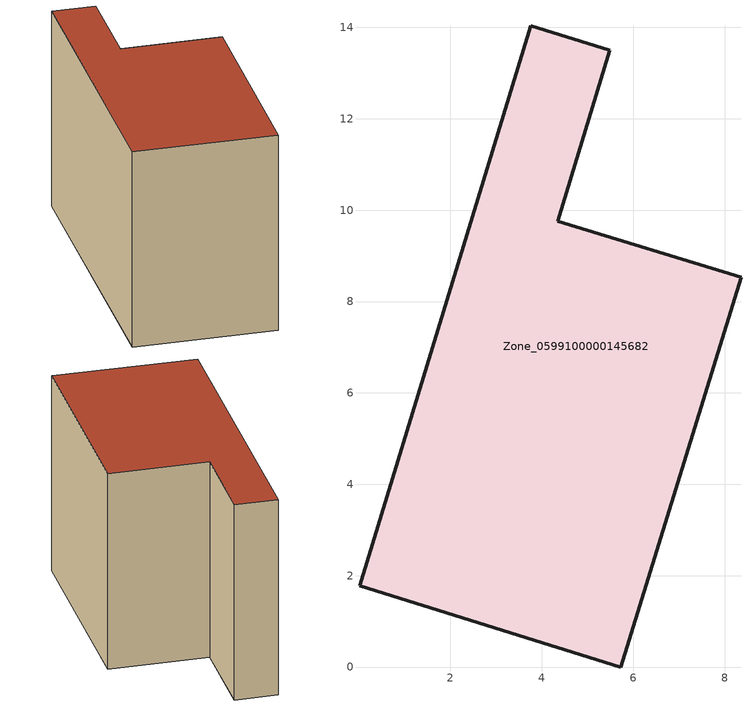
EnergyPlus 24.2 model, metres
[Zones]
Zone_0599100000145682
 floor ground (C_G): 5.73,0 0.01,1.78 3.76,14.03 5.49,13.5 4.35,9.76 8.36,8.54 z0
 wall outside (C_F): 5.73,0 8.36,8.54 4.35,9.76 5.49,13.5 3.76,14.03 0.01,1.78 5.73,0 z0:8.7
 roof outside (C_R): 0.01,1.78 5.73,0 8.36,8.54 4.35,9.76 5.49,13.5 3.76,14.03 z8.7
[BUILDING]
Pand.0599100000145682: North Axis=0; Terrain=City; Loads Convergence Tolerance Value=0.04; Temperature Convergence Tolerance Value=0.4; Solar Distribution=FullExterior; Maximum Number of Warmup Days=25; Minimum Number of Warmup Days=1
[Site:Location]
Rotterdam.The.Hague.AP_ZH_NLD Design_Conditions: Latitude=51.96; Longitude=4.45; Time Zone=1; Elevation=-4.5
[SITE:GROUNDTEMPERATURE:BUILDINGSURFACE]
18, 18, 18, 18, 18, 18, 18, 18, 18, 18, 18, 18
[MATERIAL] Thermal Absorptance=0.9; Solar Absorptance=0.7; Visible Absorptance=0.7
Name | Roughness | Thickness | Conductivity | Density | Specific Heat
G.TI.1975-1991 | MediumSmooth | 0.15 | 0.288461 | 540 | 1210
F.TI.1975-1991 | Rough | 0.3 | 0.230769 | 1920 | 840
R.TI.1975-1991 | MediumRough | 0.2 | 0.153846 | 1500 | 1000
[CONSTRUCTION]
C_G: G.TI.1975-1991
C_F: F.TI.1975-1991
C_R: R.TI.1975-1991
[ZONE]
Zone_0599100000145682: Type=1; Multiplier=1; Ceiling Height=Autocalculate; Volume=Autocalculate; Floor Area=autocalculate; Part of Total Floor Area=Yes
[ZONEINFILTRATION:DESIGNFLOWRATE]
Infil_Zone_0599100000145682: Zone or ZoneList or Space or SpaceList=Zone_0599100000145682; Schedule=AlwaysOn; Design Flow Rate Calculation Method=Flow/Area; Flow Rate per Floor Area=0.003; Constant Term Coefficient=1; Temperature Term Coefficient=0; Velocity Term Coefficient=0; Velocity Squared Term Coefficient=0
[HVACTEMPLATE:ZONE:IDEALLOADSAIRSYSTEM]
Zone_0599100000145682: Maximum Heating Supply Air Temperature=50; Minimum Cooling Supply Air Temperature=13; Maximum Heating Supply Air Humidity Ratio=0.0156; Minimum Cooling Supply Air Humidity Ratio=0.0077; Heating Limit=NoLimit; Cooling Limit=NoLimit; Dehumidification Control Type=ConstantSensibleHeatRatio; Cooling Sensible Heat Ratio=0.7; Dehumidification Setpoint=60; Humidification Control Type=None; Humidification Setpoint=30; Outdoor Air Method=None; Outdoor Air Flow Rate per Person=0.00944; Outdoor Air Flow Rate per Zone Floor Area=0; Outdoor Air Flow Rate per Zone=0; Demand Controlled Ventilation Type=None; Outdoor Air Economizer Type=NoEconomizer; Heat Recovery Type=None; Sensible Heat Recovery Effectiveness=0.7; Latent Heat Recovery Effectiveness=0.65
[ZONECONTROL:THERMOSTAT]
ThermostatControl_Zone_0599100000145682: Zone or ZoneList=Zone_0599100000145682; Control Type Schedule=DualSetpointControlType; Control 1=Thermostat_Zone_0599100000145682; Temperature Difference Between Cutout And Setpoint=0
[THERMOSTATSETPOINT:DUALSETPOINT]
Thermostat_Zone_0599100000145682: Heating Setpoint Temperature Schedule=HeatingSetpoint_Zone_0599100000145682; Cooling Setpoint Temperature Schedule=CoolingSetpoint_Zone_0599100000145682
[SCHEDULE:COMPACT]
HeatingSetpoint_Zone_0599100000145682: Through: 12/31, For: AllDays, Until: 24:00, 21
CoolingSetpoint_Zone_0599100000145682: Through: 12/31, For: AllDays, Until: 24:00, 24
DualSetpointControlType: Through: 12/31, For: AllDays, Until: 24:00, 4
AlwaysOn: Through: 12/31, For: AllDays, Until: 24:00, 1
